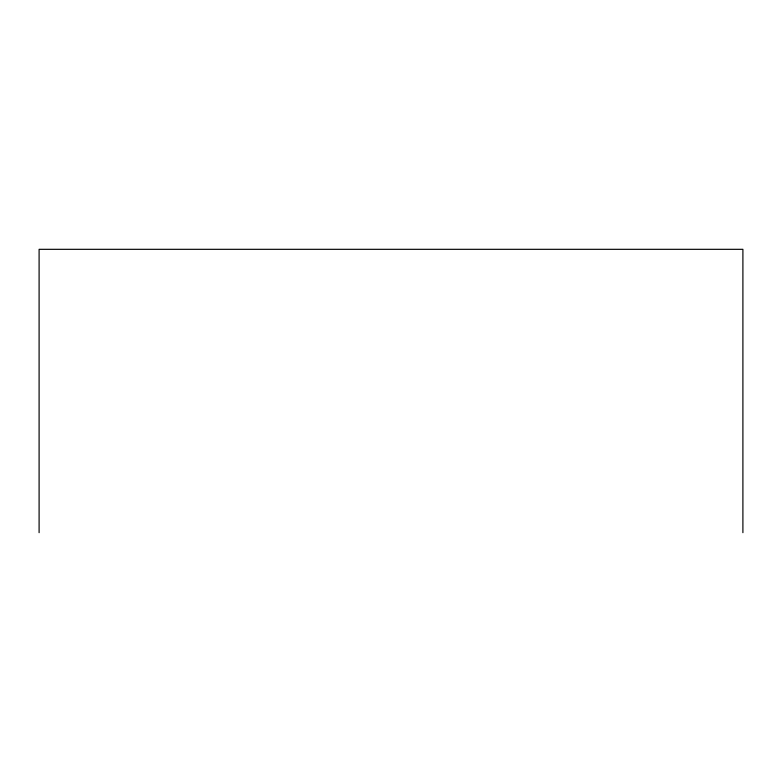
<?xml version="1.0" encoding="UTF-8"?>
<svg xmlns="http://www.w3.org/2000/svg" width="782" height="782" viewBox="0 0 782 782"><rect width="100%" height="100%" fill="white"/><g stroke="black" fill="none" stroke-linecap="round" stroke-linejoin="round"><path stroke-width="1.17" d="M742.9 532.679L742.9 249.321L39.1 249.321L39.1 532.679"/></g></svg>
